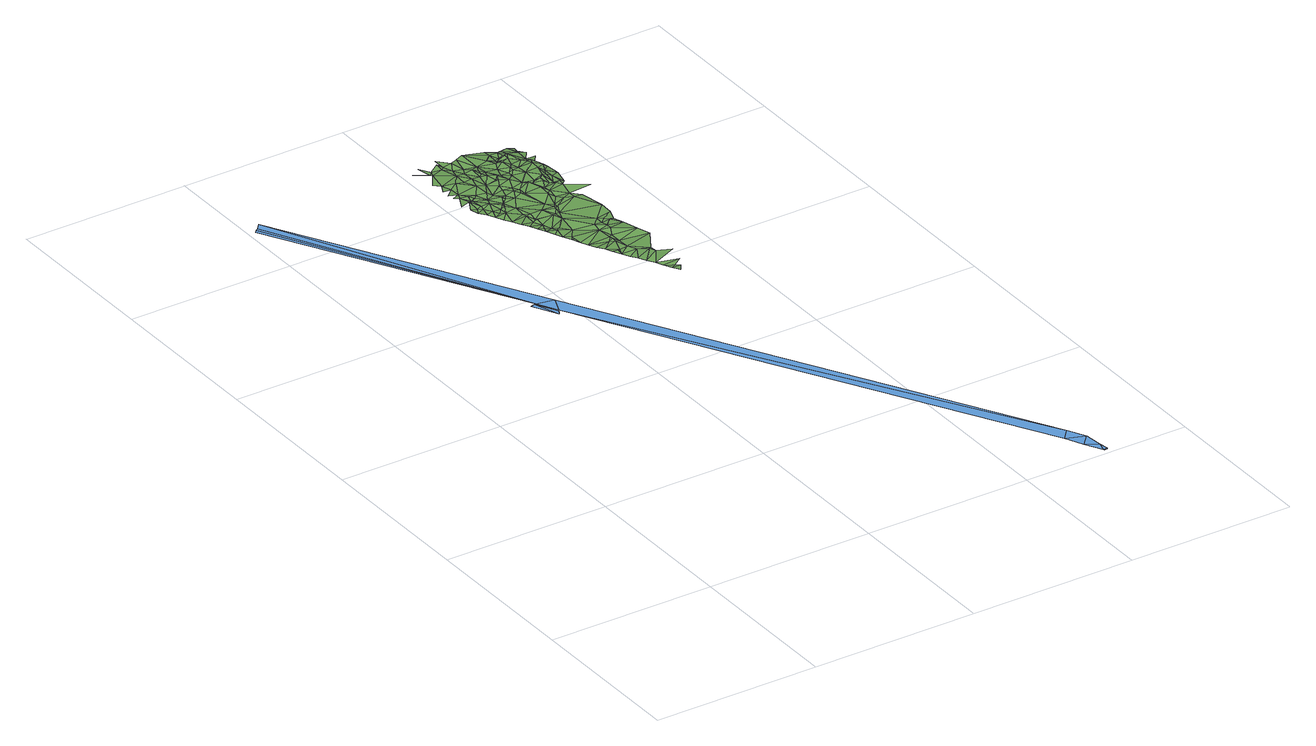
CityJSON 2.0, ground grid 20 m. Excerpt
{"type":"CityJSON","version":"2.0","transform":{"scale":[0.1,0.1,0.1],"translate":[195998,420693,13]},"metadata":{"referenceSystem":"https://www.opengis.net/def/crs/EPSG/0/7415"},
"CityObjects":{
"waterbody1":{"type":"WaterBody","attributes":{"3df_class":"Water","bgt_status":"bestaand","bgt_type":"waterloop","relatievehoogteligging":0,"aantal_punten":0},"geometry":[{"type":"MultiSurface","lod":"1","boundaries":[[[0,1,2]],[[3,4,2]],[[5,3,2]],[[5,6,3]],[[5,7,6]],[[1,5,2]],[[0,8,1]],[[9,10,1]],[[11,9,1]],[[12,11,1]],[[8,12,1]],[[13,14,15]],[[16,17,18]],[[15,14,17]],[[13,19,14]],[[20,21,19]],[[13,20,19]],[[15,17,16]],[[18,8,0]],[[16,18,0]]]}]},
"plantcover1":{"type":"PlantCover","attributes":{"3df_class":"Forest","bgt_fysiekvoorkomen":"groenvoorziening","bgt_status":"bestaand","identificatienamespace":"NL.IMGeo","begroeidterreindeeloptalud":"true","plus_fysiekvoorkomen":"gras- en kruidachtigen","relatievehoogteligging":0,"aantal_punten":0},"geometry":[{"type":"MultiSurface","lod":"1","boundaries":[[[22,23,24]],[[25,26,24]],[[22,27,23]],[[27,28,29]],[[26,22,24]],[[30,31,25]],[[31,26,25]],[[26,32,22]],[[32,27,22]],[[30,33,34]],[[28,35,36]],[[30,37,31]],[[38,34,33]],[[39,28,27]],[[27,32,40]],[[34,37,30]],[[41,32,26]],[[31,41,26]],[[39,27,40]],[[28,42,35]],[[42,28,39]],[[35,43,44]],[[45,46,47]],[[47,48,38]],[[40,32,41]],[[37,49,31]],[[50,51,52]],[[53,43,54]],[[50,55,45]],[[31,49,41]],[[39,40,56]],[[37,34,49]],[[38,57,34]],[[39,56,42]],[[55,50,52]],[[58,59,51]],[[52,51,60]],[[45,55,46]],[[42,61,35]],[[46,48,47]],[[58,62,59]],[[41,63,40]],[[64,49,34]],[[40,63,56]],[[65,62,66]],[[67,68,54]],[[48,57,38]],[[42,56,61]],[[69,70,66]],[[70,65,66]],[[35,71,43]],[[60,51,59]],[[72,41,49]],[[70,69,65]],[[43,71,54]],[[55,52,60]],[[49,64,72]],[[56,63,61]],[[73,64,34]],[[74,46,55]],[[41,72,75]],[[65,76,62]],[[57,73,34]],[[77,48,46]],[[63,41,75]],[[76,59,62]],[[46,74,77]],[[78,67,79]],[[80,60,59]],[[61,81,35]],[[72,64,75]],[[71,35,81]],[[82,57,48]],[[77,82,48]],[[83,61,63]],[[64,73,75]],[[59,76,80]],[[54,84,67]],[[54,71,84]],[[57,82,73]],[[85,86,87]],[[88,89,90]],[[91,85,92]],[[93,79,67]],[[94,55,60]],[[93,95,79]],[[90,89,91]],[[94,74,55]],[[96,63,75]],[[97,83,63]],[[87,92,85]],[[69,98,65]],[[83,81,61]],[[92,87,86]],[[98,69,88]],[[74,94,77]],[[99,60,80]],[[96,97,63]],[[100,82,77]],[[100,73,82]],[[101,96,75]],[[81,102,71]],[[93,67,103]],[[73,104,75]],[[105,91,92]],[[84,71,102]],[[99,80,76]],[[106,86,107]],[[98,76,65]],[[75,104,101]],[[86,108,92]],[[84,103,67]],[[88,90,109]],[[106,107,110]],[[105,90,91]],[[83,97,111]],[[99,94,60]],[[100,77,94]],[[112,97,96]],[[101,112,96]],[[81,83,111]],[[113,110,114]],[[108,86,106]],[[104,112,101]],[[81,115,102]],[[93,103,116]],[[109,98,88]],[[115,84,102]],[[108,105,92]],[[117,118,119]],[[97,112,120]],[[121,122,114]],[[73,100,123]],[[73,123,104]],[[81,111,115]],[[105,124,90]],[[125,117,126]],[[119,127,121]],[[111,97,128]],[[106,110,113]],[[103,84,129]],[[109,90,124]],[[130,99,76]],[[116,103,131]],[[94,132,100]],[[112,104,133]],[[117,125,118]],[[120,128,97]],[[134,84,115]],[[132,94,99]],[[108,135,105]],[[135,124,105]],[[131,103,129]],[[129,84,134]],[[135,109,124]],[[76,98,130]],[[118,127,119]],[[133,120,112]],[[122,113,114]],[[111,136,115]],[[100,132,137]],[[104,138,133]],[[139,132,99]],[[109,135,140]],[[141,108,106]],[[115,136,134]],[[104,123,138]],[[140,98,109]],[[100,142,123]],[[143,131,129]],[[142,100,137]],[[111,128,144]],[[145,131,143]],[[129,134,146]],[[141,106,113]],[[137,132,139]],[[133,147,120]],[[136,111,148]],[[149,122,121]],[[128,120,147]],[[111,150,148]],[[129,146,143]],[[150,111,144]],[[151,134,136]],[[140,152,98]],[[133,138,153]],[[139,99,154]],[[155,138,123]],[[151,146,134]],[[130,154,99]],[[141,113,122]],[[130,98,156]],[[133,153,147]],[[157,137,139]],[[158,135,108]],[[157,142,137]],[[138,155,153]],[[123,142,159]],[[152,156,98]],[[136,148,160]],[[136,160,151]],[[128,147,161]],[[144,128,161]],[[159,142,157]],[[140,135,162]],[[130,156,163]],[[143,146,164]],[[141,158,108]],[[165,151,160]],[[148,150,166]],[[150,144,166]],[[160,148,167]],[[155,123,168]],[[130,163,154]],[[169,146,151]],[[165,160,167]],[[123,159,168]],[[167,148,166]],[[166,144,161]],[[151,165,169]],[[162,152,140]],[[147,153,170]],[[164,146,169]],[[153,155,171]],[[147,170,161]],[[169,165,167]],[[163,156,172]],[[139,173,157]],[[159,157,174]],[[152,175,156]],[[154,163,176]],[[167,166,177]],[[177,166,161]],[[158,162,135]],[[178,155,168]],[[163,172,176]],[[153,171,170]],[[168,159,179]],[[171,155,178]],[[180,139,154]],[[172,156,175]],[[169,167,181]],[[182,164,169]],[[159,174,179]],[[177,161,183]],[[167,177,181]],[[170,183,161]],[[152,162,175]],[[172,184,176]],[[154,176,185]],[[174,157,173]],[[168,179,186]],[[178,168,186]],[[187,177,183]],[[173,139,180]],[[170,171,188]],[[187,181,177]],[[175,184,172]],[[189,182,169]],[[178,188,171]],[[176,184,185]],[[190,169,181]],[[178,186,191]],[[178,191,188]],[[170,188,192]],[[179,174,193]],[[189,169,190]],[[186,179,193]],[[194,183,170]],[[183,195,187]],[[185,180,154]],[[181,187,196]],[[196,187,195]],[[191,197,188]],[[170,192,194]],[[174,173,193]],[[195,183,194]],[[198,191,186]],[[181,196,199]],[[190,181,199]],[[188,200,192]],[[188,197,200]],[[201,182,189]],[[197,191,202]],[[203,189,190]],[[186,193,204]],[[196,195,205]],[[196,206,199]],[[193,173,207]],[[208,190,199]],[[202,191,198]],[[197,202,200]],[[194,205,195]],[[173,180,207]],[[190,208,203]],[[198,186,204]],[[189,203,209]],[[200,210,192]],[[196,205,206]],[[210,194,192]],[[182,201,211]],[[201,189,209]],[[202,210,200]],[[208,199,212]],[[199,206,212]],[[202,198,213]],[[202,213,210]],[[203,208,212]],[[203,214,209]],[[209,214,201]],[[198,215,213]],[[216,194,210]],[[198,204,215]],[[213,217,210]],[[218,205,194]],[[203,219,214]],[[206,205,220]],[[203,212,219]],[[206,220,212]],[[213,215,221]],[[217,213,221]],[[216,210,217]],[[201,214,222]],[[204,223,215]],[[201,222,211]],[[218,194,216]],[[204,193,224]],[[214,219,225]],[[221,215,223]],[[214,225,222]],[[219,212,226]],[[217,221,227]],[[220,205,228]],[[205,218,228]],[[227,216,217]],[[226,225,219]],[[212,220,226]],[[225,226,222]],[[229,211,222]],[[230,221,223]],[[222,226,231]],[[227,221,230]],[[218,216,232]],[[232,216,227]],[[229,222,231]],[[228,218,233]],[[220,234,226]],[[234,220,228]],[[233,218,232]],[[231,226,235]],[[236,227,230]],[[234,228,233]],[[236,232,227]],[[229,231,237]],[[235,226,234]],[[233,232,238]],[[238,234,233]],[[237,231,235]],[[236,238,232]],[[238,239,234]],[[240,235,234]],[[241,237,235]],[[241,235,242]],[[240,242,235]],[[237,241,243]],[[244,237,243]],[[240,241,242]]]}]}
},
"vertices":[
[184,565,8],[171,588,8],[183,563,8],[181,559,7],[182,561,8],[169,588,8],[165,588,7],[167,588,8],[192,584,8],[10,878,8],[7,875,8],[13,880,8],[19,887,8],[501,6,8],[504,17,8],[490,25,8],[480,47,8],[502,39,8],[491,60,8],[506,6,8],[502,4,8],[505,4,8],
[219,772,18],[211,773,19],[215,764,18],[220,755,19],[224,768,18],[219,788,19],[214,798,20],[206,782,20],[225,746,19],[229,758,19],[224,772,20],[229,737,19],[239,748,19],[219,808,18],[209,802,20],[234,752,18],[234,728,19],[224,792,17],[224,788,18],[234,772,20],[224,798,19],[219,822,17],[209,812,18],[244,710,19],[254,718,17],[239,719,19],[254,732,18],[239,758,18],[248,701,19],[253,692,19],[254,698,19],[209,822,18],[214,832,18],[259,708,17],[229,792,18],[254,738,17],[258,683,18],[264,688,19],[264,698,16],[234,798,17],[262,674,18],[239,782,18],[244,758,20],[269,668,19],[267,665,18],[219,857,17],[209,842,16],[272,656,17],[269,662,19],[229,828,19],[244,762,20],[254,752,18],[259,718,19],[249,768,17],[279,682,17],[259,722,17],[204,872,15],[219,862,15],[269,692,18],[244,812,19],[259,732,19],[244,792,20],[239,842,18],[290,621,17],[295,612,17],[294,618,19],[276,647,17],[281,638,17],[299,642,16],[286,630,17],[299,622,16],[224,867,15],[279,718,18],[214,877,17],[254,778,19],[249,788,17],[304,668,16],[284,708,17],[274,732,19],[254,772,19],[239,828,17],[234,862,17],[264,768,19],[304,638,17],[314,612,17],[300,603,17],[309,622,17],[304,648,17],[304,594,18],[254,808,18],[259,778,18],[324,602,19],[309,585,18],[249,828,18],[234,872,18],[323,558,18],[329,562,17],[318,567,18],[264,792,17],[314,576,18],[329,598,17],[284,742,18],[304,642,18],[334,558,17],[328,549,18],[339,568,19],[264,798,19],[244,857,15],[304,678,18],[239,867,16],[284,722,16],[269,778,21],[249,842,17],[309,638,16],[259,828,17],[289,728,18],[274,772,20],[289,722,16],[309,652,16],[329,608,16],[289,732,18],[249,867,18],[269,808,20],[239,882,16],[254,852,16],[274,788,18],[264,822,20],[344,588,19],[269,812,18],[259,842,19],[314,662,19],[279,782,18],[314,688,17],[279,772,18],[314,668,19],[294,732,17],[344,632,17],[294,738,16],[264,832,17],[279,802,20],[339,648,17],[314,678,17],[259,872,16],[264,838,18],[274,818,19],[269,832,18],[299,758,18],[269,848,16],[289,792,18],[294,788,19],[324,678,18],[319,738,18],[309,742,18],[334,668,16],[319,682,18],[279,818,17],[299,772,19],[304,752,16],[334,708,18],[284,832,16],[269,877,16],[289,812,17],[329,678,17],[334,692,17],[304,762,18],[289,818,17],[299,788,16],[284,852,17],[289,842,17],[304,772,17],[304,792,16],[319,748,17],[304,808,18],[294,818,19],[294,822,20],[309,782,19],[319,772,18],[294,838,19],[309,788,19],[294,862,15],[314,778,16],[294,848,14],[324,768,17],[304,822,17],[299,828,19],[329,738,17],[294,842,18],[294,852,14],[314,792,20],[294,872,14],[304,842,18],[319,778,16],[299,852,14],[324,772,19],[319,808,19],[319,792,19],[319,818,20],[304,848,19],[314,832,18],[324,788,17],[304,862,15],[329,772,17],[349,752,16],[304,852,17],[309,852,18],[324,802,17],[319,828,17],[309,867,12],[334,792,16],[309,862,15],[329,812,18],[324,828,17],[324,838,13],[324,852,14],[334,812,14],[319,867,13],[329,828,14],[339,842,10],[334,852,11],[329,862,9],[329,857,11],[329,867,10],[329,872,6]
]}
